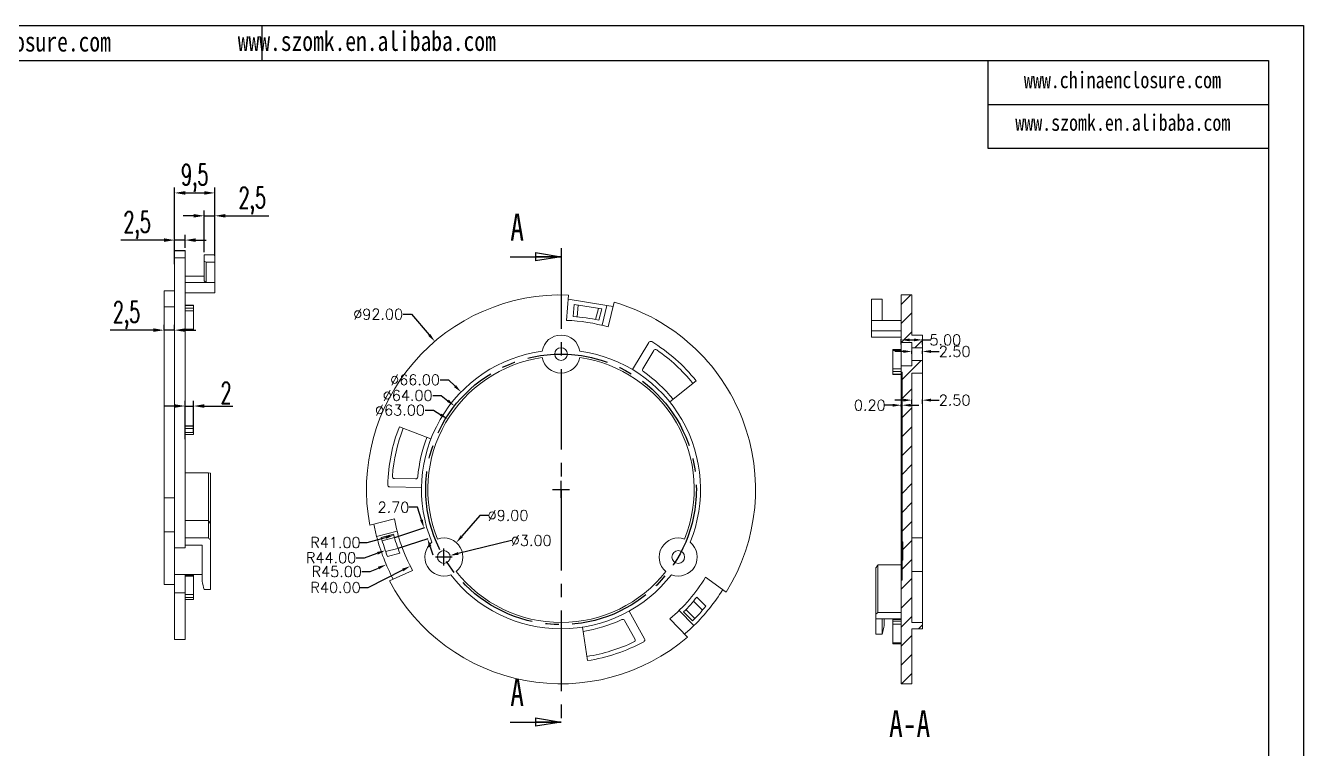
# Model space of a CAD drawing. Header units: inches. Extents: x -602 to 2189, y 557 to 1254.
# Drawn here: x 1887.1 to 2189.3, y 734.3 to 905.6 of the extents above; entities that cross this region are included whole.
import ezdxf

# ---------------------------------------------------------------- set-up
doc = ezdxf.new("R2010")
doc.units = ezdxf.units.IN
doc.linetypes.add('CENTER2', pattern=[28.575, 19.05, -3.175, 3.175, -3.175])
doc.layers.add('文字', color=81, linetype='Continuous')
doc.styles.add('SLDTEXTSTYLE0', font='TXT', dxfattribs={"width": 0.75})
doc.styles.add('SLDTEXTSTYLE2', font='TXT', dxfattribs={"width": 0.6, "bigfont": 'bigfont'})
doc.styles.get("Standard").update_dxf_attribs({"font": 'txt', "bigfont": 'gbcbig.shx'})
doc.styles.add('宋体', font='', dxfattribs={"width": 0.8, "height": 3.5})
doc.styles.get('宋体').set_extended_font_data('SimSun')
doc.dimstyles.new('2.5', dxfattribs={"dimtxt": 2.5, "dimasz": 2, "dimexe": 0.18, "dimexo": 0.0625, "dimgap": 0.09, "dimtad": 0, "dimtih": 1, "dimtoh": 1, "dimzin": 0, "dimdsep": 46, "dimtxsty": 'Standard', "dimcen": 2, "dimadec": 0, "dimazin": 0, "dimtfac": 1, "dimtofl": 0, "dimtmove": 0, "dimatfit": 3, "dimfxl": 1, "dimtolj": 1, "dimtzin": 0, "dimarcsym": 0})
doc.dimstyles.new('5', dxfattribs={"dimtxt": 5, "dimasz": 2.5, "dimexe": 1.25, "dimexo": 0.625, "dimtad": 1, "dimtxsty": 'SLDTEXTSTYLE2', "dimcen": 2.5, "dimclrd": 256, "dimclre": 256, "dimclrt": 256, "dimadec": 0, "dimazin": 0, "dimtfac": 1, "dimtmove": 0, "dimatfit": 3, "dimfxl": 1, "dimarcsym": 0})
pattern_1 = [(45, (-2028.6797, 272.919), (-2.245064, 2.245064), [])]

# ---------------------------------------------------------------- blocks, each defined once
blk = doc.blocks.new('_CLOSED')
at = {"color": 0, "linetype": 'ByBlock', "lineweight": -2}
for p, q in [((-1, 0.166667), (0, 0)), ((-1, 0.166667), (-1, -0.166667)), ((0, 0), (-1, -0.166667)), ((0, 0), (-1, 0))]:
    blk.add_line(p, q, dxfattribs=at)
blk = doc.blocks.new('*D49')
at = {"lineweight": -2}
for p, q in [((1922.36, 852.96), (1922.36, 856.06)), ((1924.86, 852.96), (1924.86, 856.06)), ((1919.86, 854.81), (1909.61, 854.81)), ((1924.86, 854.81), (1922.36, 854.81)), ((1927.36, 854.81), (1929.86, 854.81))]:
    blk.add_line(p, q, dxfattribs=at)
for points in [[(1919.86, 855.23), (1919.86, 854.39), (1922.36, 854.81)], [(1927.36, 855.23), (1927.36, 854.39), (1924.86, 854.81)]]:
    blk.add_solid(points)
at = {"layer": 'Defpoints', "color": 0}
for p in [(1922.36, 852.34), (1924.86, 854.81), (1924.86, 852.34)]:
    blk.add_point(p, dxfattribs=at)
at = {"insert": (1913.48, 858.35), "char_height": 5, "attachment_point": 5, "style": 'SLDTEXTSTYLE2'}
blk.add_mtext('2,5', dxfattribs=at)
blk = doc.blocks.new('*D50')
at = {"lineweight": -2}
for p, q in [((1922.36, 849.14), (1922.36, 867.22)), ((1924.86, 865.97), (1929.36, 865.97)), ((1931.86, 851.93), (1931.86, 867.22))]:
    blk.add_line(p, q, dxfattribs=at)
for points in [[(1924.86, 866.39), (1924.86, 865.55), (1922.36, 865.97)], [(1929.36, 866.39), (1929.36, 865.55), (1931.86, 865.97)]]:
    blk.add_solid(points)
at = {"layer": 'Defpoints', "color": 0}
for p in [(1931.86, 865.97), (1931.86, 851.31), (1922.36, 848.52)]:
    blk.add_point(p, dxfattribs=at)
at = {"insert": (1927.11, 869.51), "char_height": 5, "attachment_point": 5, "style": 'SLDTEXTSTYLE2'}
blk.add_mtext('9,5', dxfattribs=at)
blk = doc.blocks.new('*D51')
at = {"lineweight": -2}
for p, q in [((1919.86, 833.57), (1919.86, 834.76)), ((1922.36, 833.57), (1922.36, 834.76)), ((1917.36, 833.51), (1907.11, 833.51)), ((1922.36, 833.51), (1919.86, 833.51)), ((1924.86, 833.51), (1927.36, 833.51))]:
    blk.add_line(p, q, dxfattribs=at)
for points in [[(1917.36, 833.93), (1917.36, 833.1), (1919.86, 833.51)], [(1924.86, 833.93), (1924.86, 833.1), (1922.36, 833.51)]]:
    blk.add_solid(points)
at = {"layer": 'Defpoints', "color": 0}
for p in [(1919.86, 832.94), (1922.36, 833.51), (1922.36, 832.94)]:
    blk.add_point(p, dxfattribs=at)
at = {"insert": (1910.98, 837.06), "char_height": 5, "attachment_point": 5, "style": 'SLDTEXTSTYLE2'}
blk.add_mtext('2,5', dxfattribs=at)
blk = doc.blocks.new('*D52')
at = {"lineweight": -2}
for p, q in [((1929.36, 851.93), (1929.36, 861.81)), ((1931.86, 851.09), (1931.86, 861.81)), ((1926.86, 860.56), (1924.36, 860.56)), ((1929.36, 860.56), (1931.86, 860.56)), ((1934.36, 860.56), (1944.61, 860.56))]:
    blk.add_line(p, q, dxfattribs=at)
for points in [[(1926.86, 860.98), (1926.86, 860.15), (1929.36, 860.56)], [(1934.36, 860.98), (1934.36, 860.15), (1931.86, 860.56)]]:
    blk.add_solid(points)
at = {"layer": 'Defpoints', "color": 0}
for p in [(1931.86, 860.56), (1929.36, 851.31), (1931.86, 850.46)]:
    blk.add_point(p, dxfattribs=at)
at = {"insert": (1940.73, 864.1), "char_height": 5, "attachment_point": 5, "style": 'SLDTEXTSTYLE2'}
blk.add_mtext('2,5', dxfattribs=at)
blk = doc.blocks.new('*D53')
at = {"lineweight": -2}
for p, q in [((1924.86, 807.74), (1924.86, 816.81)), ((1926.86, 809.45), (1926.86, 816.81)), ((1922.36, 815.56), (1919.86, 815.56)), ((1924.86, 815.56), (1926.86, 815.56)), ((1929.36, 815.56), (1936.14, 815.56))]:
    blk.add_line(p, q, dxfattribs=at)
for points in [[(1922.36, 815.98), (1922.36, 815.14), (1924.86, 815.56)], [(1929.36, 815.98), (1929.36, 815.14), (1926.86, 815.56)]]:
    blk.add_solid(points)
at = {"layer": 'Defpoints', "color": 0}
for p in [(1924.86, 815.56), (1924.86, 807.11), (1926.86, 808.83)]:
    blk.add_point(p, dxfattribs=at)
at = {"insert": (1934.52, 818.69), "char_height": 5, "attachment_point": 5, "style": 'SLDTEXTSTYLE2'}
blk.add_mtext('2', dxfattribs=at)
blk = doc.blocks.new('*D56')
at = {"color": 0, "lineweight": -2}
for p, q in [((1994.53, 789.68), (1990.28, 784.76)), ((1996.53, 789.68), (1994.53, 789.68)), ((1984.03, 779.85), (1988.03, 779.85)), ((1986.03, 777.85), (1986.03, 781.85))]:
    blk.add_line(p, q, dxfattribs=at)
at = {"color": 0}
blk.add_solid([(1990.03, 784.98), (1990.53, 784.54), (1988.97, 783.25)], dxfattribs=at)
at = {"layer": 'Defpoints', "color": 0}
for p in [(1988.97, 783.25), (1983.08, 776.44)]:
    blk.add_point(p, dxfattribs=at)
at = {"color": 0, "insert": (2001.2, 789.68), "char_height": 2.5, "attachment_point": 5}
blk.add_mtext('\\A1;∅9.00', dxfattribs=at)
blk = doc.blocks.new('*D57')
at = {"color": 0, "lineweight": -2}
for p, q in [((2002.03, 783.73), (1989.43, 780.67)), ((1984.03, 779.85), (1988.03, 779.85)), ((1986.03, 777.85), (1986.03, 781.85))]:
    blk.add_line(p, q, dxfattribs=at)
at = {"color": 0}
blk.add_solid([(1989.35, 781), (1989.51, 780.35), (1987.48, 780.2)], dxfattribs=at)
at = {"layer": 'Defpoints', "color": 0}
for p in [(1987.48, 780.2), (1984.57, 779.49)]:
    blk.add_point(p, dxfattribs=at)
at = {"color": 0, "insert": (2006.7, 783.73), "char_height": 2.5, "attachment_point": 5}
blk.add_mtext('\\A1;∅3.00', dxfattribs=at)
blk = doc.blocks.new('*D58')
at = {"color": 0, "lineweight": -2}
for p, q in [((1976.41, 837.27), (1978.41, 837.27)), ((1978.41, 837.27), (1982.59, 832.37)), ((2013.74, 793.85), (2013.74, 797.85)), ((2011.74, 795.85), (2015.74, 795.85))]:
    blk.add_line(p, q, dxfattribs=at)
at = {"color": 0}
blk.add_solid([(1982.85, 832.59), (1982.34, 832.15), (1983.89, 830.85)], dxfattribs=at)
at = {"layer": 'Defpoints', "color": 0}
for p in [(1983.89, 830.85), (2043.58, 760.84)]:
    blk.add_point(p, dxfattribs=at)
at = {"color": 0, "insert": (1970.49, 837.27), "char_height": 2.5, "attachment_point": 5}
blk.add_mtext('\\A1;∅92.00', dxfattribs=at)
blk = doc.blocks.new('*D59')
at = {"color": 0, "lineweight": -2}
for p, q in [((1985.14, 821.76), (1987.14, 821.76)), ((1987.14, 821.76), (1988.67, 820.27)), ((2013.74, 793.85), (2013.74, 797.85)), ((2011.74, 795.85), (2015.74, 795.85))]:
    blk.add_line(p, q, dxfattribs=at)
at = {"color": 0}
blk.add_solid([(1988.9, 820.51), (1988.44, 820.03), (1990.1, 818.88)], dxfattribs=at)
at = {"layer": 'Defpoints', "color": 0}
for p in [(1990.1, 818.88), (2037.37, 772.82)]:
    blk.add_point(p, dxfattribs=at)
at = {"color": 0, "insert": (1979.22, 821.76), "char_height": 2.5, "attachment_point": 5}
blk.add_mtext('\\A1;∅66.00', dxfattribs=at)
blk = doc.blocks.new('*D60')
at = {"color": 0, "lineweight": -2}
for p, q in [((1983.4, 818.05), (1985.4, 818.05)), ((1985.4, 818.05), (1986.97, 816.81)), ((2013.74, 793.85), (2013.74, 797.85)), ((2011.74, 795.85), (2015.74, 795.85))]:
    blk.add_line(p, q, dxfattribs=at)
at = {"color": 0}
blk.add_solid([(1987.18, 817.08), (1986.77, 816.55), (1988.55, 815.58)], dxfattribs=at)
at = {"layer": 'Defpoints', "color": 0}
for p in [(1988.55, 815.58), (2038.93, 776.11)]:
    blk.add_point(p, dxfattribs=at)
at = {"color": 0, "insert": (1977.47, 818.05), "char_height": 2.5, "attachment_point": 5}
blk.add_mtext('\\A1;∅64.00', dxfattribs=at)
blk = doc.blocks.new('*D61')
at = {"color": 0, "lineweight": -2}
for p, q in [((1981.58, 814.57), (1983.58, 814.57)), ((1983.58, 814.57), (1985.28, 813.51)), ((2013.74, 793.85), (2013.74, 797.85)), ((2011.74, 795.85), (2015.74, 795.85))]:
    blk.add_line(p, q, dxfattribs=at)
at = {"color": 0}
blk.add_solid([(1985.45, 813.8), (1985.1, 813.23), (1986.97, 812.46)], dxfattribs=at)
at = {"layer": 'Defpoints', "color": 0}
for p in [(1986.97, 812.46), (2040.5, 779.23)]:
    blk.add_point(p, dxfattribs=at)
at = {"color": 0, "insert": (1975.65, 814.57), "char_height": 2.5, "attachment_point": 5}
blk.add_mtext('\\A1;∅63.00', dxfattribs=at)
blk = doc.blocks.new('*D62')
at = {"color": 0, "lineweight": -2}
for p, q in [((2013.74, 793.85), (2013.74, 797.85)), ((2011.74, 795.85), (2015.74, 795.85)), ((1965.9, 783.26), (1967.9, 783.26)), ((1967.9, 783.26), (1972.27, 784.46))]:
    blk.add_line(p, q, dxfattribs=at)
at = {"color": 0}
blk.add_solid([(1972.18, 784.78), (1972.36, 784.14), (1974.2, 784.99)], dxfattribs=at)
at = {"layer": 'Defpoints', "color": 0}
for p in [(2013.74, 795.85), (1974.2, 784.99)]:
    blk.add_point(p, dxfattribs=at)
at = {"color": 0, "insert": (1960.39, 783.26), "char_height": 2.5, "attachment_point": 5}
blk.add_mtext('\\A1;R41.00', dxfattribs=at)
blk = doc.blocks.new('*D63')
at = {"color": 0, "lineweight": -2}
for p, q in [((2013.74, 793.85), (2013.74, 797.85)), ((2011.74, 795.85), (2015.74, 795.85)), ((1965.28, 779.67), (1967.28, 779.67)), ((1967.28, 779.67), (1970.3, 780.72))]:
    blk.add_line(p, q, dxfattribs=at)
at = {"color": 0}
blk.add_solid([(1970.19, 781.04), (1970.41, 780.41), (1972.18, 781.38)], dxfattribs=at)
at = {"layer": 'Defpoints', "color": 0}
for p in [(2013.74, 795.85), (1972.18, 781.38)]:
    blk.add_point(p, dxfattribs=at)
at = {"color": 0, "insert": (1959.36, 779.67), "char_height": 2.5, "attachment_point": 5}
blk.add_mtext('\\A1;R44.00', dxfattribs=at)
blk = doc.blocks.new('*D64')
at = {"color": 0, "lineweight": -2}
for p, q in [((2013.74, 793.85), (2013.74, 797.85)), ((2011.74, 795.85), (2015.74, 795.85)), ((1968.62, 776.4), (1970.58, 777.24)), ((1966.62, 776.4), (1968.62, 776.4))]:
    blk.add_line(p, q, dxfattribs=at)
at = {"color": 0}
blk.add_solid([(1970.44, 777.55), (1970.71, 776.94), (1972.41, 778.04)], dxfattribs=at)
at = {"layer": 'Defpoints', "color": 0}
for p in [(2013.74, 795.85), (1972.41, 778.04)]:
    blk.add_point(p, dxfattribs=at)
at = {"color": 0, "insert": (1960.7, 776.4), "char_height": 2.5, "attachment_point": 5}
blk.add_mtext('\\A1;R45.00', dxfattribs=at)
blk = doc.blocks.new('*D65')
at = {"color": 0, "lineweight": -2}
for p, q in [((2013.74, 793.85), (2013.74, 797.85)), ((2011.74, 795.85), (2015.74, 795.85)), ((1968.14, 772.62), (1976.31, 776.78)), ((1966.14, 772.62), (1968.14, 772.62))]:
    blk.add_line(p, q, dxfattribs=at)
at = {"color": 0}
blk.add_solid([(1976.16, 777.08), (1976.47, 776.48), (1978.1, 777.69)], dxfattribs=at)
at = {"layer": 'Defpoints', "color": 0}
for p in [(2013.74, 795.85), (1978.1, 777.69)]:
    blk.add_point(p, dxfattribs=at)
at = {"color": 0, "insert": (1960.42, 772.62), "char_height": 2.5, "attachment_point": 5}
blk.add_mtext('\\A1;R40.00', dxfattribs=at)
blk = doc.blocks.new('*D66')
at = {"color": 0, "lineweight": -2}
for p, q in [((1979.76, 791.61), (1977.76, 791.61)), ((1980.72, 788.64), (1979.76, 791.61)), ((1974.41, 784.48), (1981.51, 786.79)), ((1975.25, 781.91), (1982.35, 784.22)), ((1982.8, 782.26), (1983.41, 780.36))]:
    blk.add_line(p, q, dxfattribs=at)
at = {"color": 0}
for points in [[(1981.04, 788.74), (1980.41, 788.54), (1981.34, 786.74)], [(1983.11, 782.37), (1982.48, 782.16), (1982.18, 784.16)]]:
    blk.add_solid(points, dxfattribs=at)
at = {"layer": 'Defpoints', "color": 0}
for p in [(1981.34, 786.74), (1974.35, 784.46), (1975.19, 781.89)]:
    blk.add_point(p, dxfattribs=at)
at = {"color": 0, "insert": (1974.12, 791.61), "char_height": 2.5, "attachment_point": 5}
blk.add_mtext('\\A1;2.70', dxfattribs=at)
blk = doc.blocks.new('*D67')
at = {"color": 0, "lineweight": -2}
for p, q in [((2094.69, 816.95), (2092.69, 816.95)), ((2096.69, 816.11), (2096.69, 817.13)), ((2099.19, 816.11), (2099.19, 817.13)), ((2101.19, 816.95), (2103.19, 816.95))]:
    blk.add_line(p, q, dxfattribs=at)
at = {"color": 0}
for points in [[(2094.69, 817.29), (2094.69, 816.62), (2096.69, 816.95)], [(2101.19, 817.29), (2101.19, 816.62), (2099.19, 816.95)]]:
    blk.add_solid(points, dxfattribs=at)
at = {"layer": 'Defpoints', "color": 0}
for p in [(2096.69, 816.05), (2099.19, 816.95), (2099.19, 816.05)]:
    blk.add_point(p, dxfattribs=at)
at = {"color": 0, "insert": (2106.82, 816.95), "char_height": 2.5, "attachment_point": 5}
blk.add_mtext('\\A1;2.50', dxfattribs=at)
blk = doc.blocks.new('*D68')
at = {"color": 0, "lineweight": -2}
for p, q in [((2094.19, 815.45), (2094.19, 815.93)), ((2094.39, 815.45), (2094.39, 815.93)), ((2092.19, 815.75), (2090.19, 815.75)), ((2096.39, 815.75), (2098.39, 815.75))]:
    blk.add_line(p, q, dxfattribs=at)
at = {"color": 0}
for points in [[(2092.19, 816.08), (2092.19, 815.42), (2094.19, 815.75)], [(2096.39, 816.08), (2096.39, 815.42), (2094.39, 815.75)]]:
    blk.add_solid(points, dxfattribs=at)
at = {"layer": 'Defpoints', "color": 0}
for p in [(2094.19, 815.75), (2094.19, 815.39), (2094.39, 815.39)]:
    blk.add_point(p, dxfattribs=at)
at = {"color": 0, "insert": (2086.76, 815.75), "char_height": 2.5, "attachment_point": 5}
blk.add_mtext('\\A1;0.20', dxfattribs=at)
blk = doc.blocks.new('*D69')
at = {"color": 0, "lineweight": -2}
for p, q in [((2094.69, 828.47), (2092.69, 828.47)), ((2096.69, 827.91), (2096.69, 828.65)), ((2099.19, 827.91), (2099.19, 828.65)), ((2101.19, 828.47), (2103.19, 828.47))]:
    blk.add_line(p, q, dxfattribs=at)
at = {"color": 0}
for points in [[(2094.69, 828.8), (2094.69, 828.13), (2096.69, 828.47)], [(2101.19, 828.8), (2101.19, 828.13), (2099.19, 828.47)]]:
    blk.add_solid(points, dxfattribs=at)
at = {"layer": 'Defpoints', "color": 0}
for p in [(2099.19, 828.47), (2096.69, 827.85), (2099.19, 827.85)]:
    blk.add_point(p, dxfattribs=at)
at = {"color": 0, "insert": (2106.82, 828.47), "char_height": 2.5, "attachment_point": 5}
blk.add_mtext('\\A1;2.50', dxfattribs=at)
blk = doc.blocks.new('*D70')
at = {"color": 0, "lineweight": -2}
for p, q in [((2094.19, 830.15), (2094.19, 831.38)), ((2096.19, 831.2), (2097.19, 831.2)), ((2099.19, 830.15), (2099.19, 831.38)), ((2099.19, 831.2), (2101.19, 831.2))]:
    blk.add_line(p, q, dxfattribs=at)
at = {"color": 0}
for points in [[(2096.19, 831.54), (2096.19, 830.87), (2094.19, 831.2)], [(2097.19, 831.54), (2097.19, 830.87), (2099.19, 831.2)]]:
    blk.add_solid(points, dxfattribs=at)
at = {"layer": 'Defpoints', "color": 0}
for p in [(2099.19, 831.2), (2094.19, 830.08), (2099.19, 830.08)]:
    blk.add_point(p, dxfattribs=at)
at = {"color": 0, "insert": (2104.61, 831.2), "char_height": 2.5, "attachment_point": 5}
blk.add_mtext('\\A1;5.00', dxfattribs=at)

msp = doc.modelspace()

# ---------------------------------------------------------------- hatches: boundary and pattern name
at = {"linetype": 'Continuous', "lineweight": 0}
h = msp.add_hatch(dxfattribs=at)
h.set_pattern_fill('ANSI31', color=4, style=0)
h.set_pattern_definition(pattern_1)
h.paths.add_polyline_path([(2096.687, 841.846), (2094.187, 841.846), (2094.187, 830.596), (2096.687, 830.596), (2096.687, 829.346), (2099.187, 829.346), (2099.187, 832.346), (2096.687, 832.346)], flags=0)
h = msp.add_hatch(dxfattribs=at)
h.set_pattern_fill('ANSI31', color=4, style=0)
h.set_pattern_definition(pattern_1)
h.paths.add_polyline_path([(2094.587, 779.08), (2094.387, 779.08), (2094.387, 774.399), (2094.187, 774.399), (2094.187, 749.846), (2096.687, 749.846), (2096.687, 762.846), (2099.187, 762.846), (2099.187, 764.346), (2096.687, 764.346), (2096.687, 823.346), (2099.187, 823.346), (2099.187, 826.346), (2096.687, 826.346), (2096.687, 825.096), (2094.187, 825.096), (2094.187, 823.596), (2094.387, 823.596), (2094.387, 783.469), (2094.587, 783.469)], flags=0)

# ---------------------------------------------------------------- linework, layer by layer
for p, q in [((1696.614, 905.565), (2189.302, 905.565)), ((1942.958, 905.565), (1942.958, 897.271)), ((2189.302, 905.565), (2189.302, 557.2)), ((1713.203, 897.271), (2181.007, 897.271)), ((2114.652, 897.271), (2114.652, 876.535)), ((2181.007, 897.271), (2181.007, 565.495)), ((2114.652, 886.903), (2181.007, 886.903)), ((2114.652, 876.535), (2181.007, 876.535))]:
    msp.add_line(p, q)
at = {"color": 7, "linetype": 'Continuous', "lineweight": 15}
for p, q in [((1924.855, 852.339), (1922.355, 852.339)), ((1922.355, 852.306), (1922.355, 852.339)), ((1922.355, 852.306), (1924.855, 852.306)), ((1922.355, 852.306), (1922.355, 850.585)), ((1924.855, 852.306), (1924.855, 852.339)), ((1924.855, 850.585), (1924.855, 852.306)), ((1922.355, 782.029), (1922.355, 850.585)), ((1922.355, 850.585), (1924.855, 850.585)), ((1924.855, 782.029), (1924.855, 850.585)), ((1929.355, 851.309), (1931.855, 851.309)), ((1929.355, 851.309), (1929.355, 849.85)), ((1929.355, 849.85), (1929.855, 849.614)), ((1929.355, 845.143), (1929.355, 849.85)), ((1929.855, 849.614), (1931.855, 849.614)), ((1929.855, 849.614), (1929.855, 844.751)), ((1931.855, 851.309), (1931.855, 849.614)), ((1931.855, 849.614), (1931.855, 844.751)), ((1929.355, 846.319), (1924.855, 846.319)), ((1929.855, 844.751), (1924.855, 844.751)), ((1931.855, 844.751), (1929.855, 844.751)), ((1931.855, 844.751), (1931.855, 842.35)), ((1922.355, 842.839), (1919.855, 842.839)), ((1919.855, 839.038), (1919.855, 842.839)), ((1931.855, 842.35), (1924.855, 842.35)), ((2015.474, 841.813), (2015.02, 835.826)), ((2015.399, 840.816), (2024.596, 839.357)), ((2024.897, 834.258), (2026.319, 840.092)), ((2089.687, 840.816), (2087.187, 840.816)), ((2087.187, 835.826), (2087.187, 840.816)), ((2089.687, 835.826), (2089.687, 840.816)), ((2094.187, 841.846), (2096.687, 841.846)), ((2094.187, 830.596), (2094.187, 841.846)), ((2096.687, 832.346), (2096.687, 841.846)), ((1919.855, 839.038), (1922.355, 839.038)), ((1919.855, 793.839), (1919.855, 839.038)), ((1926.855, 839.414), (1924.855, 839.414)), ((1924.855, 838.741), (1926.855, 838.741)), ((1926.855, 838.08), (1924.855, 838.08)), ((1926.855, 839.414), (1926.855, 839.326)), ((1926.855, 839.326), (1926.855, 838.741)), ((1926.855, 838.741), (1926.855, 838.08)), ((1926.855, 838.08), (1926.855, 833.767)), ((2016.595, 836.747), (2016.809, 839.58)), ((2023.367, 838.539), (2016.809, 839.58)), ((2017.8, 839.423), (2017.591, 836.665)), ((2021.93, 836.02), (2022.574, 838.665)), ((2022.712, 835.852), (2023.367, 838.539)), ((2023.448, 834.65), (2024.596, 839.357)), ((2024.596, 839.357), (2026.082, 839.121)), ((2087.187, 835.826), (2089.687, 835.826)), ((2087.187, 833.327), (2087.187, 835.826)), ((2089.687, 835.826), (2094.187, 835.826)), ((1924.855, 833.767), (1926.855, 833.767)), ((1924.855, 833.523), (1926.855, 833.523)), ((1926.855, 833.767), (1926.855, 833.523)), ((2087.187, 831.857), (2087.187, 833.327)), ((2087.187, 833.327), (2094.187, 833.327)), ((2087.187, 831.857), (2094.187, 831.857)), ((2096.687, 832.346), (2099.187, 832.346)), ((2099.187, 829.346), (2099.187, 832.346)), ((2034.483, 830.626), (2030.643, 824.187)), ((2035.65, 828.677), (2033.083, 824.373)), ((2094.187, 828.921), (2092.187, 828.921)), ((2092.187, 828.677), (2092.187, 828.921)), ((2092.187, 824.373), (2092.187, 828.677)), ((2096.687, 830.596), (2094.187, 830.596)), ((2094.187, 830.596), (2094.187, 825.096)), ((2096.687, 829.346), (2096.687, 830.596)), ((2096.687, 829.346), (2099.187, 829.346)), ((2096.687, 826.346), (2096.687, 829.346)), ((2099.187, 826.346), (2099.187, 829.346)), ((2094.187, 823.596), (2094.187, 825.096)), ((2094.187, 825.096), (2096.687, 825.096)), ((2096.687, 825.096), (2096.687, 826.346)), ((2099.187, 826.346), (2096.687, 826.346)), ((2099.187, 823.346), (2099.187, 826.346)), ((2092.187, 823.707), (2092.187, 824.373)), ((2092.187, 823.129), (2092.187, 823.707)), ((2092.187, 823.129), (2094.187, 823.129)), ((2092.187, 823.03), (2092.187, 823.129)), ((2092.187, 823.03), (2094.187, 823.03)), ((2094.387, 823.596), (2094.187, 823.596)), ((2094.187, 818.596), (2094.187, 823.596)), ((2094.387, 823.596), (2094.387, 783.469)), ((2099.187, 823.346), (2096.687, 823.346)), ((2096.687, 764.346), (2096.687, 823.346)), ((2099.187, 784.346), (2099.187, 823.346)), ((2039.451, 816.531), (2045.684, 821.545)), ((2094.387, 818.596), (2094.187, 818.596)), ((2094.187, 818.596), (2094.187, 794.543)), ((1926.855, 810.898), (1924.855, 810.898)), ((1924.855, 810.827), (1926.855, 810.827)), ((1926.855, 810.269), (1924.855, 810.269)), ((1926.855, 810.898), (1926.855, 810.827)), ((1926.855, 810.827), (1926.855, 810.269)), ((1926.855, 810.269), (1926.855, 809.285)), ((1982.968, 807.772), (1975.509, 810.663)), ((1926.855, 808.828), (1924.855, 808.828)), ((1926.855, 809.285), (1926.855, 808.828)), ((1930.355, 799.746), (1924.855, 799.746)), ((1930.355, 788.483), (1930.355, 799.746)), ((1930.355, 799.746), (1930.855, 799.659)), ((1930.855, 799.659), (1930.855, 787.729)), ((1974.35, 798.407), (1979.361, 798.335)), ((1973.245, 796.422), (1980.741, 796.316)), ((1922.355, 793.839), (1919.855, 793.839)), ((1919.855, 785.839), (1919.855, 793.839)), ((2094.187, 794.543), (2094.387, 794.543)), ((2094.187, 784.543), (2094.187, 794.543)), ((1974.345, 788.906), (1968.522, 787.391)), ((1919.855, 785.839), (1922.355, 785.839)), ((1919.855, 773.339), (1919.855, 785.839)), ((1930.355, 788.483), (1924.855, 788.483)), ((1930.355, 784.347), (1930.355, 788.483)), ((1930.855, 787.744), (1930.855, 783.909)), ((1974.976, 785.97), (1970.137, 784.712)), ((2094.362, 786.578), (2094.387, 786.578)), ((1930.355, 784.347), (1924.855, 784.347)), ((1930.855, 783.909), (1930.855, 772.122)), ((1974.135, 785.235), (1971.232, 784.48)), ((1974.35, 784.464), (1971.445, 783.709)), ((2094.387, 784.543), (2094.187, 784.543)), ((2094.187, 784.543), (2094.187, 779.399)), ((2094.587, 783.469), (2094.387, 783.469)), ((2094.387, 783.469), (2094.387, 779.08)), ((2094.587, 783.469), (2094.587, 779.08)), ((2099.187, 784.346), (2096.687, 784.346)), ((2099.187, 784.346), (2099.187, 776.419)), ((1922.355, 782.029), (1924.855, 782.029)), ((1922.355, 782.029), (1922.355, 775.694)), ((1928.855, 782.617), (1924.855, 782.617)), ((1928.855, 782.617), (1928.855, 774.147)), ((1972.271, 781.134), (1975.186, 781.892)), ((1975.613, 780.763), (1972.69, 780.003)), ((1973.159, 774.182), (1978.651, 776.64)), ((2088.187, 766.35), (2088.187, 777.251)), ((2088.687, 777.99), (2088.687, 766.733)), ((2088.687, 777.99), (2094.187, 777.99)), ((2094.187, 779.399), (2094.387, 779.399)), ((2094.187, 774.399), (2094.187, 779.399)), ((2094.387, 779.08), (2094.387, 774.399)), ((2094.587, 779.08), (2094.387, 779.08)), ((1922.355, 775.694), (1924.855, 775.694)), ((1922.355, 775.694), (1922.355, 771.408)), ((1928.855, 775.694), (1924.855, 775.694)), ((1924.855, 771.408), (1924.855, 775.694)), ((1926.855, 775.579), (1924.855, 775.579)), ((1926.855, 775.579), (1926.855, 775.323)), ((1926.855, 775.323), (1926.855, 770.948)), ((2052.789, 771.536), (2047.915, 775.063)), ((2094.187, 749.846), (2094.187, 774.399)), ((2094.187, 774.399), (2094.387, 774.399)), ((2099.187, 776.419), (2096.687, 776.419)), ((2099.187, 764.346), (2099.187, 776.419)), ((1919.855, 773.339), (1922.355, 773.339)), ((1924.855, 771.408), (1922.355, 771.408)), ((1922.355, 760.339), (1922.355, 771.408)), ((1924.855, 760.339), (1924.855, 771.408)), ((1926.855, 770.948), (1926.855, 770.253)), ((1929.355, 772.122), (1930.855, 772.122)), ((1924.855, 769.826), (1926.855, 769.826)), ((1924.855, 769.783), (1926.855, 769.783)), ((1926.855, 770.253), (1926.855, 769.826)), ((1926.855, 769.826), (1926.855, 769.783)), ((2047.213, 767.291), (2045.099, 769.436)), ((2045.863, 770.371), (2047.983, 768.219)), ((2031.215, 760.455), (2028.771, 764.83)), ((2033.486, 760.49), (2029.83, 767.036)), ((2039.445, 765.201), (2043.668, 760.915)), ((2041.672, 767.216), (2045.181, 763.654)), ((2042.729, 766.855), (2044.835, 764.718)), ((2043.29, 767.426), (2045.396, 765.288)), ((2088.687, 766.733), (2088.187, 766.35)), ((2088.187, 765.201), (2088.187, 766.35)), ((2088.187, 765.201), (2089.687, 765.201)), ((2088.187, 761.629), (2088.187, 765.201)), ((2088.687, 766.733), (2094.187, 766.733)), ((2089.687, 765.201), (2094.187, 765.201)), ((2089.687, 761.629), (2089.687, 765.201)), ((2090.187, 765.201), (2090.187, 763.654)), ((2094.187, 765.086), (2092.187, 765.086)), ((2092.187, 765.039), (2092.187, 765.086)), ((2092.187, 764.634), (2092.187, 765.039)), ((2092.187, 764.634), (2094.187, 764.634)), ((2092.187, 763.931), (2092.187, 764.634)), ((2018.795, 763.236), (2020.021, 755.33)), ((2089.687, 761.629), (2088.187, 761.629)), ((2094.187, 763.931), (2092.187, 763.931)), ((2092.187, 759.546), (2092.187, 763.931)), ((2099.187, 764.346), (2096.687, 764.346)), ((2099.187, 762.846), (2096.687, 762.846)), ((2096.687, 749.846), (2096.687, 762.846)), ((2099.187, 762.846), (2099.187, 764.346)), ((1922.355, 760.339), (1924.855, 760.339)), ((2092.187, 759.546), (2094.187, 759.546)), ((2092.187, 759.29), (2092.187, 759.546)), ((2092.187, 759.29), (2094.187, 759.29)), ((2096.687, 749.846), (2094.187, 749.846))]:
    msp.add_line(p, q, dxfattribs=at)
at = {"color": 1, "linetype": 'CENTER2'}
msp.add_line((2013.738, 852.886), (2013.738, 738.806), dxfattribs=at)
at = {"color": 7, "linetype": 'Continuous', "lineweight": 30}
for p, q in [((2001.738, 850.886), (2013.738, 850.886)), ((2001.738, 740.806), (2013.738, 740.806))]:
    msp.add_line(p, q, dxfattribs=at)
at = {"color": 8, "linetype": 'Continuous', "lineweight": 15}
for p, q in [((1926.855, 839.326), (1924.855, 839.326)), ((2094.187, 828.677), (2092.187, 828.677)), ((2092.187, 824.373), (2094.187, 824.373)), ((2094.187, 823.707), (2092.187, 823.707)), ((1924.855, 809.285), (1926.855, 809.285)), ((1926.855, 775.323), (1924.855, 775.323)), ((1924.855, 770.948), (1926.855, 770.948)), ((1926.855, 770.253), (1924.855, 770.253)), ((2094.187, 765.039), (2092.187, 765.039))]:
    msp.add_line(p, q, dxfattribs=at)
at = {"color": 7, "linetype": 'Continuous', "lineweight": 15}
for centre in [(2013.738, 827.846), (1986.025, 779.846), (2041.451, 779.846)]:
    msp.add_circle(centre, 1.5, dxfattribs=at)
at = {"color": 1, "linetype": 'CENTER2'}
msp.add_circle((2013.738, 795.846), 32, dxfattribs=at)
at = {"color": 7, "linetype": 'Continuous', "lineweight": 15}
for centre, radius, start, end in [((2013.738, 795.846), 46, 87.83683, 190.59104), ((2013.738, 795.846), 46, 328.0969, 74.12749), ((2013.738, 795.846), 40, 73.80141, 88.16292), ((2013.738, 795.846), 41, 77.35683, 86.00502), ((2013.738, 827.846), 4.5, 8.93895, 171.06105), ((2013.738, 795.846), 33, 97.7417, 202.2583), ((2013.738, 795.846), 33, 337.7417, 82.2583), ((2034.913, 830.37), 0.5, 58.47764, 149.18501), ((2013.738, 795.846), 41, 38.81476, 58.47764), ((2036.079, 828.421), 0.5, 55.55627, 149.18501), ((2013.738, 795.846), 40, 38.81476, 55.55627), ((2013.738, 795.846), 31.5, 98.07732, 201.92268), ((2013.738, 827.846), 4.5, 190.40212, 349.59788), ((2013.738, 795.846), 31.5, 338.07732, 81.92268), ((2033.512, 824.117), 0.5, 149.18501, 235.0295), ((2013.738, 795.846), 34, 38.81476, 55.0295), ((2013.738, 795.846), 41, 158.81476, 178.47764), ((2013.738, 795.846), 40, 158.81476, 175.55627), ((2013.738, 795.846), 34, 158.81476, 175.0295), ((1974.357, 798.907), 0.5, 175.55627, 269.18501), ((1979.368, 798.835), 0.5, 269.18501, 355.0295), ((1973.252, 796.922), 0.5, 178.47764, 269.18501), ((2013.738, 795.846), 40, 189.99194, 208.69601), ((2013.738, 795.846), 45, 190.50231, 194.32547), ((2013.738, 795.846), 45, 194.32547, 208.18563), ((2013.738, 795.846), 44, 194.97084, 201.10518), ((2013.738, 795.846), 41, 194.99965, 201.58516), ((1986.025, 779.846), 4.5, 128.93895, 291.06105), ((1986.025, 779.846), 4.5, 310.40212, 109.59788), ((2041.451, 779.846), 4.5, 70.40212, 229.59788), ((2041.451, 779.846), 4.5, 248.93895, 51.06105), ((2013.738, 795.846), 46, 208.0969, 310.59104), ((2013.738, 795.846), 33, 217.7417, 322.2583), ((2013.738, 795.846), 31.5, 218.07732, 321.92268), ((2013.738, 795.846), 40, 309.99194, 328.69601), ((2013.738, 795.846), 45, 314.32547, 328.18563), ((2013.738, 795.846), 41, 314.99965, 321.58516), ((2013.738, 795.846), 44, 314.97084, 321.10518), ((2013.738, 795.846), 34, 278.81476, 295.0295), ((2028.335, 764.586), 0.5, 29.18501, 115.0295), ((2013.738, 795.846), 45, 310.50231, 314.32547), ((2013.738, 795.846), 40, 278.81476, 295.55627), ((2013.738, 795.846), 41, 278.81476, 298.47764), ((2030.778, 760.211), 0.5, 295.55627, 29.18501), ((2033.049, 760.247), 0.5, 298.47764, 29.18501)]:
    msp.add_arc(centre, radius, start, end, dxfattribs=at)
for centre, major_axis, ratio, start_param, end_param in [((1929.274, 806.339), (-3.524, 39.984), 0.3216124, 5.9721324, 6.0096462), ((1935.553, 806.339), (42.811, -42.811), 0.3238507, 4.9098196, 4.9209985), ((1928.822, 806.339), (-5.338, 44.996), 0.1170929, 2.3540778, 2.4208044), ((2090.22, 795.846), (5.338, 44.996), 0.1170929, 3.8623809, 3.9291075)]:
    msp.add_ellipse(centre, major_axis=major_axis, ratio=ratio, start_param=start_param, end_param=end_param, dxfattribs=at)
for points in [[(1930.855, 787.744), (1930.688, 787.99), (1930.521, 788.237), (1930.355, 788.483)], [(2088.187, 777.251), (2088.354, 777.497), (2088.521, 777.744), (2088.687, 777.99)]]:
    msp.add_open_spline(points, degree=3, dxfattribs=at)

# ---------------------------------------------------------------- block references
at = {"color": 7, "linetype": 'Continuous', "lineweight": 30, "xscale": 6, "yscale": 6}
for p in [(2013.738, 850.886), (2013.738, 740.806)]:
    msp.add_blockref('_CLOSED', p, dxfattribs=at)

# ---------------------------------------------------------------- texts
at = {"color": 7, "linetype": 'Continuous', "char_height": 6.35, "attachment_point": 1, "style": 'SLDTEXTSTYLE0'}
for s, insert in [('A', (2001.738, 861.037)), ('A', (2001.738, 750.957)), ('A-A', (2091.319, 743.61))]:
    msp.add_mtext(s, dxfattribs=dict(at, insert=insert))
at = {"layer": '文字', "color": 0, "attachment_point": 1, "style": '宋体'}
for s, insert, char_height, width in [('www.chinaenclosure.com', (1851.359, 904.089), 4.67141, 82.07212), ('www.szomk.en.alibaba.com', (1937.302, 904.238), 4.67141, 82.07212), ('www.chinaenclosure.com', (2123.201, 894.645), 3.89284, 68.39344), ('www.szomk.en.alibaba.com', (2121.166, 884.564), 3.89284, 68.39344)]:
    msp.add_mtext(s, dxfattribs=dict(at, insert=insert, char_height=char_height, width=width))

# ---------------------------------------------------------------- dimensions: what is measured, and where the dimension line sits
for base, p1, p2, dimstyle, picture, middle in [((1931.855, 865.969), (1922.355, 848.516), (1931.855, 851.309), '5', '*D50', (1927.105, 869.511)), ((1931.855, 860.563), (1929.355, 851.309), (1931.855, 850.462), '5', '*D52', (1940.73, 864.104)), ((2099.187, 831.203), (2094.187, 830.084), (2099.187, 830.084), '2.5', '*D70', (2104.61, 831.203)), ((2099.187, 828.466), (2096.687, 827.846), (2099.187, 827.846), '2.5', '*D69', (2106.819, 828.466)), ((2094.187, 815.75), (2094.387, 815.391), (2094.187, 815.391), '2.5', '*D68', (2086.764, 815.75)), ((2099.187, 816.953), (2096.687, 816.051), (2099.187, 816.051), '2.5', '*D67', (2106.819, 816.953))]:
    dim = msp.add_linear_dim(base=base, p1=p1, p2=p2, dimstyle=dimstyle)
    dim.commit()
    dim.dimension.update_dxf_attribs({"geometry": picture, "text_midpoint": middle})
for base, p1, p2, picture, middle in [((1924.855, 854.811), (1922.355, 852.339), (1924.855, 852.339), '*D49', (1913.48, 854.811)), ((1922.355, 833.514), (1919.855, 832.941), (1922.355, 832.941), '*D51', (1910.98, 833.514)), ((1924.855, 815.561), (1926.855, 808.828), (1924.855, 807.111), '*D53', (1934.516, 815.561))]:
    dim = msp.add_linear_dim(base=base, p1=p1, p2=p2, dimstyle='5')
    dim.commit()
    dim.dimension.update_dxf_attribs({"geometry": picture, "text_midpoint": middle, "dimtype": 160})
for p1, p2, picture, middle in [((2043.584, 760.843), (1983.892, 830.849), '*D58', (1970.492, 837.272)), ((2037.373, 772.816), (1990.103, 818.877), '*D59', (1979.22, 821.761)), ((1983.082, 776.443), (1988.969, 783.25), '*D56', (2001.203, 789.679)), ((1984.568, 779.492), (1987.483, 780.2), '*D57', (2002.027, 783.73))]:
    dim = msp.add_diameter_dim_2p(p1=p1, p2=p2, dimstyle='2.5')
    dim.commit()
    dim.dimension.update_dxf_attribs({"geometry": picture, "text_midpoint": middle, "dimtype": 163})
for p1, p2, picture, middle in [((2038.929, 776.113), (1988.547, 815.579), '*D60', (1977.475, 818.046)), ((2040.502, 779.234), (1986.974, 812.458), '*D61', (1975.653, 814.568))]:
    dim = msp.add_diameter_dim_2p(p1=p1, p2=p2, dimstyle='2.5')
    dim.commit()
    dim.dimension.update_dxf_attribs({"geometry": picture, "text_midpoint": middle})
for mpoint, picture, middle in [((1972.185, 781.378), '*D63', (1959.361, 779.672)), ((1974.201, 784.991), '*D62', (1960.394, 783.261)), ((1978.096, 777.689), '*D65', (1960.425, 772.617)), ((1972.413, 778.035), '*D64', (1960.7, 776.402))]:
    dim = msp.add_radius_dim(center=(2013.738, 795.846), mpoint=mpoint, dimstyle='2.5')
    dim.commit()
    dim.dimension.update_dxf_attribs({"geometry": picture, "text_midpoint": middle, "dimtype": 164})
dim = msp.add_linear_dim(base=(1981.341, 786.737), p1=(1975.186, 781.892), p2=(1974.35, 784.464), angle=108.00804, dimstyle='2.5')
dim.commit()
dim.dimension.update_dxf_attribs({"geometry": '*D66', "text_midpoint": (1974.124, 791.614), "dimtype": 161})

doc.saveas('drawing.dxf')
